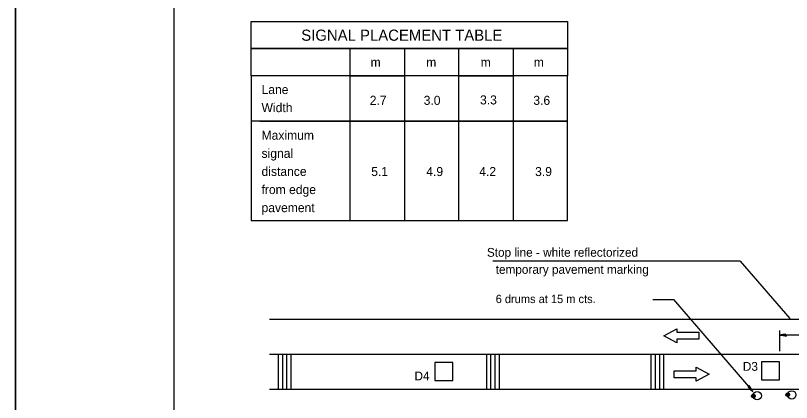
# Model space of a CAD drawing. Extents: x 52832 to 54215, y 64481 to 66497.
# Drawn here: x 52832.1 to 53027.8, y 64834.1 to 64931.7 of the extents above; entities that cross this region are included whole.
import ezdxf

# ---------------------------------------------------------------- set-up
doc = ezdxf.new("R2010")
doc.units = 0
for name, color, linetype in [('Alignment_EX_20 Baseline', 7, 'Continuous'), ('Design_EX_Roadway Dimensions', 7, 'Continuous'), ('Design_PR_EOP', 7, 'Continuous'), ('Level 48', 7, 'Continuous'), ('Sheets_50 Reference Boundary', 7, 'Continuous'), ('Sheets_General Details', 7, 'Continuous'), ('Sheets_Printer Plotting Border', 7, 'Continuous'), ('Stage_Construction Traffic Control', 7, 'Continuous')]:
    doc.layers.add(name, color=color, linetype=linetype)

msp = doc.modelspace()

# ---------------------------------------------------------------- linework, layer by layer
at = {"layer": 'Alignment_EX_20 Baseline'}
msp.add_line((52896.15, 64846.27), (53087.29, 64846.27), dxfattribs=at)
at = {"layer": 'Design_EX_Roadway Dimensions'}
for p, q in [((53014.86, 64869.76), (52952.52, 64869.76)), ((53014.86, 64869.76), (53027.39, 64855.25)), ((52992.82, 64860.1), (52998.01, 64860.1)), ((52998.01, 64860.1), (53018.03, 64836.9)), ((53024.73, 64852.26), (53024.73, 64847.04)), ((53037.09, 64851.1), (53024.73, 64851.1))]:
    msp.add_line(p, q, dxfattribs=at)
for points in [[(53026.35, 64851.07), (53026.3, 64851.32), (53025.61, 64851.21), (53024.73, 64851.1), (53025.67, 64850.97), (53026.5, 64850.82), (53026.35, 64851.07), (53026.28, 64851.23), (53025.32, 64851.1), (53026.37, 64850.91), (53026.21, 64851.12), (53025.78, 64851.09), (53026.2, 64851.03)], [(53016.99, 64838.14), (53016.85, 64837.94), (53017.37, 64837.49), (53018.03, 64836.9), (53017.51, 64837.69), (53017.09, 64838.41), (53016.99, 64838.14), (53016.92, 64837.98), (53017.65, 64837.35), (53017.1, 64838.26), (53017.05, 64838.01), (53017.36, 64837.69), (53017.13, 64838.05)]]:
    msp.add_lwpolyline(points, dxfattribs=at)
at = {"layer": 'Design_PR_EOP'}
for p, q in [((52896.15, 64855.1), (53409.06, 64855.1)), ((52896.15, 64837.45), (53409.06, 64837.45))]:
    msp.add_line(p, q, dxfattribs=at)
at = {"layer": 'Level 48'}
msp.add_lwpolyline([(52832.14, 65057.61), (53512.14, 65057.61), (53512.14, 64617.61), (52832.14, 64617.61)], close=True, dxfattribs=at)
at = {"layer": 'Sheets_50 Reference Boundary'}
msp.add_lwpolyline([(52872.14, 65047.61), (53502.14, 65047.61), (53502.14, 64647.61), (52872.14, 64647.61)], close=True, dxfattribs=at)
at = {"layer": 'Sheets_General Details'}
for p, q in [((52832.14, 65057.61), (52832.14, 64617.61)), ((52916.52, 64905.06), (52916.52, 64923.31)), ((52930.21, 64923.31), (52930.21, 64905.06)), ((52943.9, 64905.06), (52943.9, 64923.31)), ((52957.59, 64923.31), (52957.59, 64905.06)), ((52971.28, 64916.47), (52891.54, 64916.47)), ((52891.54, 64916.47), (52891.54, 64905.06)), ((52916.52, 64916.47), (52930.21, 64916.47)), ((52943.9, 64916.47), (52957.59, 64916.47)), ((52971.28, 64905.06), (52971.28, 64916.47)), ((52971.28, 64905.06), (52971.28, 64916.47)), ((52971.28, 64905.06), (52891.54, 64905.06)), ((52891.54, 64905.06), (52891.54, 64879.97)), ((52893.71, 64905.06), (52971.28, 64905.06)), ((52893.71, 64905.06), (52916.52, 64905.06)), ((52916.52, 64879.97), (52916.52, 64905.06)), ((52916.52, 64905.06), (52930.21, 64905.06)), ((52930.21, 64905.06), (52930.21, 64879.97)), ((52930.21, 64905.06), (52943.9, 64905.06)), ((52943.9, 64879.97), (52943.9, 64905.06)), ((52943.9, 64905.06), (52957.59, 64905.06)), ((52957.59, 64905.06), (52957.59, 64879.97)), ((52957.59, 64905.06), (52971.28, 64905.06)), ((52971.28, 64879.97), (52971.28, 64905.06)), ((52971.28, 64879.97), (52971.28, 64905.06)), ((52891.54, 64879.97), (52971.28, 64879.97)), ((52893.71, 64879.97), (52916.52, 64879.97)), ((52930.21, 64879.97), (52943.9, 64879.97)), ((52957.59, 64879.97), (52971.28, 64879.97))]:
    msp.add_line(p, q, dxfattribs=at)
for points in [[(52872.14, 65047.61), (53502.14, 65047.61), (53502.14, 64627.61), (52872.14, 64627.61)], [(52891.54, 64923.31), (52891.54, 64930.16), (52971.28, 64930.16), (52971.28, 64923.31)], [(52891.54, 64916.47), (52891.54, 64923.31), (52971.28, 64923.31), (52971.28, 64916.47)]]:
    msp.add_lwpolyline(points, close=True, dxfattribs=at)
at = {"layer": 'Sheets_Printer Plotting Border'}
msp.add_lwpolyline([(52832.14, 64617.61), (53512.14, 64617.61), (53512.14, 65057.61), (52832.14, 65057.61)], close=True, dxfattribs=at)
at = {"layer": 'Stage_Construction Traffic Control'}
for p, q in [((52898.46, 64837.47), (52898.46, 64846.27)), ((52899.52, 64837.47), (52899.52, 64846.27)), ((52900.58, 64837.47), (52900.58, 64846.27)), ((52901.64, 64837.47), (52901.64, 64846.27)), ((52950.96, 64837.47), (52950.96, 64846.27)), ((52952.01, 64837.47), (52952.01, 64846.27)), ((52953.07, 64837.47), (52953.07, 64846.27)), ((52954.13, 64837.47), (52954.13, 64846.27)), ((52992.45, 64837.47), (52992.45, 64846.27)), ((52993.51, 64837.47), (52993.51, 64846.27)), ((52994.57, 64837.47), (52994.57, 64846.27)), ((52995.63, 64837.47), (52995.63, 64846.27))]:
    msp.add_line(p, q, dxfattribs=at)
for points in [[(53004.45, 64850.04), (52998.86, 64850.04), (52998.86, 64849.16), (52995.63, 64850.92), (52998.86, 64852.69), (52998.86, 64851.8), (53004.45, 64851.8)], [(53020.22, 64844.38), (53020.22, 64839.86), (53024.74, 64839.86), (53024.74, 64844.38)], [(52937.89, 64844.18), (52937.89, 64839.66), (52942.41, 64839.66), (52942.41, 64844.18)], [(52998.18, 64842.11), (53003.77, 64842.11), (53003.77, 64842.99), (53007, 64841.22), (53003.77, 64839.46), (53003.77, 64840.34), (52998.18, 64840.34)]]:
    msp.add_lwpolyline(points, close=True, dxfattribs=at)
for points in [[(53027.26, 64835.93), (53027.17, 64835.79), (53027, 64835.66), (53026.79, 64835.62), (53026.6, 64835.69), (53026.46, 64835.79), (53026.37, 64836.06), (53026.42, 64836.31), (53026.61, 64836.49), (53026.83, 64836.54), (53027.04, 64836.48), (53027.2, 64836.35), (53027.26, 64836.19), (53027.26, 64835.98), (53027.16, 64835.82), (53026.99, 64835.69), (53026.8, 64835.65), (53026.65, 64835.71), (53026.48, 64835.79), (53026.42, 64835.96), (53026.39, 64836.14), (53026.43, 64836.29), (53026.62, 64836.47), (53026.83, 64836.52), (53027.04, 64836.47), (53027.18, 64836.34), (53027.24, 64836.19), (53027.24, 64835.98), (53027.14, 64835.83), (53026.99, 64835.72), (53026.79, 64835.68), (53026.63, 64835.74), (53026.49, 64835.81), (53026.45, 64835.97), (53026.41, 64836.12), (53026.46, 64836.28), (53026.64, 64836.44), (53026.84, 64836.49), (53027.04, 64836.44), (53027.17, 64836.32), (53027.22, 64836.18), (53027.2, 64835.98), (53027.12, 64835.85), (53026.97, 64835.73), (53026.78, 64835.7), (53026.63, 64835.76), (53026.53, 64835.83), (53026.48, 64835.96), (53026.43, 64836.12), (53026.49, 64836.23), (53026.65, 64836.41), (53026.85, 64836.45), (53027.04, 64836.41), (53027.15, 64836.29), (53027.21, 64836.18), (53027.17, 64835.99), (53027.11, 64835.86), (53026.95, 64835.75), (53026.78, 64835.73), (53026.64, 64835.78), (53026.55, 64835.85), (53026.5, 64835.99), (53026.46, 64836.11), (53026.52, 64836.22), (53026.67, 64836.38), (53026.85, 64836.42), (53027.03, 64836.39), (53027.14, 64836.27), (53027.17, 64836.15), (53027.15, 64835.99), (53027.1, 64835.89), (53026.93, 64835.78), (53026.79, 64835.76), (53026.66, 64835.81), (53026.58, 64835.87), (53026.52, 64836), (53026.49, 64836.12), (53026.54, 64836.21), (53026.68, 64836.36), (53026.86, 64836.4), (53027.03, 64836.36), (53027.11, 64836.26), (53027.14, 64836.13), (53027.12, 64836.01), (53027.08, 64835.91), (53026.93, 64835.8), (53026.8, 64835.78), (53026.68, 64835.83), (53026.61, 64835.88), (53026.55, 64835.95), (53026.53, 64836), (53026.52, 64836.1), (53026.57, 64836.2), (53026.66, 64836.3), (53026.74, 64836.34), (53026.88, 64836.36), (53027, 64836.34), (53027.1, 64836.24), (53027.11, 64836.13), (53027.09, 64836), (53027.02, 64835.9)], [(53018.61, 64835.59), (53018.52, 64835.45), (53018.34, 64835.32), (53018.13, 64835.29), (53017.94, 64835.35), (53017.8, 64835.46), (53017.71, 64835.72), (53017.76, 64835.97), (53017.96, 64836.15), (53018.18, 64836.2), (53018.39, 64836.14), (53018.54, 64836.01), (53018.61, 64835.86), (53018.61, 64835.64), (53018.5, 64835.48), (53018.34, 64835.35), (53018.14, 64835.32), (53018, 64835.37), (53017.83, 64835.46), (53017.76, 64835.63), (53017.74, 64835.8), (53017.78, 64835.95), (53017.97, 64836.13), (53018.18, 64836.18), (53018.39, 64836.13), (53018.53, 64836), (53018.58, 64835.85), (53018.59, 64835.64), (53018.49, 64835.49), (53018.33, 64835.38), (53018.14, 64835.34), (53017.97, 64835.4), (53017.84, 64835.47), (53017.79, 64835.64), (53017.75, 64835.79), (53017.81, 64835.94), (53017.98, 64836.11), (53018.18, 64836.15), (53018.39, 64836.11), (53018.51, 64835.98), (53018.57, 64835.85), (53018.55, 64835.64), (53018.47, 64835.51), (53018.31, 64835.39), (53018.13, 64835.37), (53017.97, 64835.42), (53017.88, 64835.5), (53017.83, 64835.62), (53017.78, 64835.78), (53017.83, 64835.9), (53018, 64836.07), (53018.19, 64836.11), (53018.38, 64836.08), (53018.5, 64835.95), (53018.55, 64835.84), (53018.52, 64835.65), (53018.45, 64835.53), (53018.3, 64835.42), (53018.13, 64835.39), (53017.99, 64835.44), (53017.89, 64835.52), (53017.85, 64835.65), (53017.81, 64835.78), (53017.86, 64835.88), (53018.01, 64836.04), (53018.19, 64836.09), (53018.37, 64836.05), (53018.48, 64835.94), (53018.51, 64835.82), (53018.5, 64835.66), (53018.45, 64835.55), (53018.28, 64835.44), (53018.14, 64835.43), (53018, 64835.47), (53017.92, 64835.54), (53017.86, 64835.66), (53017.84, 64835.78), (53017.89, 64835.87), (53018.03, 64836.03), (53018.2, 64836.06), (53018.37, 64836.02), (53018.46, 64835.93), (53018.49, 64835.79), (53018.46, 64835.67), (53018.42, 64835.58), (53018.28, 64835.46), (53018.14, 64835.44), (53018.03, 64835.49), (53017.96, 64835.55), (53017.9, 64835.61), (53017.88, 64835.66), (53017.87, 64835.76), (53017.92, 64835.86), (53018, 64835.96), (53018.09, 64836.01), (53018.22, 64836.02), (53018.35, 64836.01), (53018.45, 64835.9), (53018.46, 64835.79), (53018.43, 64835.67), (53018.37, 64835.56)], [(53018.37, 64835.56), (53018.27, 64835.48), (53018.14, 64835.48), (53018.02, 64835.56), (53017.95, 64835.6), (53017.91, 64835.68), (53017.91, 64835.76), (53017.94, 64835.84), (53018.01, 64835.91), (53018.11, 64835.98), (53018.2, 64836), (53018.29, 64835.99), (53018.35, 64835.94), (53018.45, 64835.8), (53018.4, 64835.66), (53018.32, 64835.56), (53018.24, 64835.51), (53018.12, 64835.51), (53018.03, 64835.58), (53017.97, 64835.66), (53017.97, 64835.74), (53017.99, 64835.82), (53018.06, 64835.89), (53018.15, 64835.93), (53018.23, 64835.95), (53018.37, 64835.89), (53018.42, 64835.79), (53018.37, 64835.7), (53018.33, 64835.61), (53018.26, 64835.57), (53018.14, 64835.55), (53018.05, 64835.57), (53017.99, 64835.61), (53017.96, 64835.66), (53017.94, 64835.78), (53017.97, 64835.84), (53018.05, 64835.9), (53018.15, 64835.94), (53018.24, 64835.96), (53018.31, 64835.98), (53018.38, 64835.95), (53018.43, 64835.89), (53018.38, 64835.79), (53018.37, 64835.71), (53018.31, 64835.64), (53018.19, 64835.58), (53018.08, 64835.57), (53018.02, 64835.62), (53018.01, 64835.69), (53018.01, 64835.76), (53018.04, 64835.82), (53018.13, 64835.87), (53018.22, 64835.89), (53018.34, 64835.86), (53018.36, 64835.81), (53018.35, 64835.74), (53018.25, 64835.66), (53018.17, 64835.6), (53018.08, 64835.61), (53018.04, 64835.66), (53018.04, 64835.72), (53018.07, 64835.79), (53018.2, 64835.86), (53018.33, 64835.83), (53018.33, 64835.76), (53018.24, 64835.69), (53018.14, 64835.63), (53018.08, 64835.66), (53018.08, 64835.73), (53018.19, 64835.79), (53018.28, 64835.8), (53018.16, 64835.68), (53018.14, 64835.72), (53018.1, 64835.78), (53018.22, 64835.82), (53018.3, 64835.77), (53018.23, 64835.72)], [(53027.02, 64835.9), (53026.92, 64835.82), (53026.79, 64835.81), (53026.67, 64835.89), (53026.6, 64835.94), (53026.56, 64836.01), (53026.57, 64836.1), (53026.59, 64836.18), (53026.66, 64836.25), (53026.76, 64836.32), (53026.85, 64836.33), (53026.94, 64836.33), (53027.01, 64836.28), (53027.1, 64836.14), (53027.05, 64836), (53026.97, 64835.89), (53026.89, 64835.85), (53026.78, 64835.85), (53026.68, 64835.92), (53026.62, 64836), (53026.62, 64836.08), (53026.64, 64836.16), (53026.71, 64836.22), (53026.8, 64836.27), (53026.88, 64836.28), (53027.03, 64836.22), (53027.08, 64836.13), (53027.03, 64836.03), (53026.98, 64835.95), (53026.91, 64835.91), (53026.79, 64835.89), (53026.71, 64835.91), (53026.64, 64835.95), (53026.61, 64835.99), (53026.6, 64836.12), (53026.63, 64836.18), (53026.7, 64836.24), (53026.8, 64836.28), (53026.9, 64836.3), (53026.97, 64836.32), (53027.03, 64836.29), (53027.09, 64836.23), (53027.03, 64836.13), (53027.02, 64836.04), (53026.96, 64835.97), (53026.84, 64835.92), (53026.74, 64835.91), (53026.68, 64835.96), (53026.66, 64836.02), (53026.67, 64836.1), (53026.7, 64836.16), (53026.79, 64836.21), (53026.87, 64836.23), (53026.99, 64836.2), (53027.01, 64836.15), (53027, 64836.08), (53026.9, 64836), (53026.82, 64835.93), (53026.74, 64835.94), (53026.7, 64836), (53026.69, 64836.06), (53026.72, 64836.12), (53026.86, 64836.19), (53026.98, 64836.16), (53026.98, 64836.1), (53026.9, 64836.03), (53026.8, 64835.97), (53026.73, 64836), (53026.74, 64836.07), (53026.85, 64836.13), (53026.93, 64836.13), (53026.82, 64836.02), (53026.79, 64836.06), (53026.76, 64836.12), (53026.88, 64836.15), (53026.96, 64836.11), (53026.89, 64836.05)]]:
    msp.add_lwpolyline(points, dxfattribs=at)
for centre in [(53019.14, 64835.83), (53027.86, 64836.02)]:
    msp.add_circle(centre, 1.06, dxfattribs=at)

# ---------------------------------------------------------------- texts
at = {"layer": 'Design_EX_Roadway Dimensions'}
for s, height, p in [('Stop line - white reflectorized', 2.2197, (52950.99, 64870.85)), ('temporary pavement marking', 2.2197, (52953.21, 64866.55)), ('6 drums at 15 m cts.', 2.081, (52953.21, 64859.17))]:
    msp.add_text(s, height=height, dxfattribs=at).set_placement(p)
at = {"layer": 'Sheets_General Details'}
for s, height, p in [('SIGNAL PLACEMENT TABLE', 2.8079, (52904.19, 64925.3)), ('m', 2.28, (52921.67, 64918.75)), ('m', 2.28, (52935.7, 64918.75)), ('m', 2.28, (52949.42, 64918.75)), ('m', 2.28, (52962.83, 64918.75)), ('Lane', 2.281, (52894.17, 64911.86)), ('2.7', 2.281, (52921.45, 64909.14)), ('3.0', 2.281, (52935.05, 64909.14)), ('3.3', 2.281, (52949.26, 64909.25)), ('3.6', 2.281, (52962.7, 64909.14)), ('Width', 2.281, (52894.17, 64907.3)), ('Maximum', 2.281, (52894.17, 64900.34)), ('signal', 2.281, (52894.17, 64895.78)), ('distance', 2.281, (52894.17, 64891.22)), ('5.1', 2.281, (52921.83, 64891.19)), ('4.9', 2.281, (52935.71, 64891.19)), ('4.2', 2.281, (52949.06, 64891.19)), ('3.9', 2.281, (52963.15, 64891.19)), ('from edge', 2.281, (52894.17, 64886.65)), ('pavement', 2.281, (52894.17, 64882.09))]:
    msp.add_text(s, height=height, dxfattribs=at).set_placement(p)
at = {"layer": 'Stage_Construction Traffic Control'}
for s, p in [('D3', (53015.53, 64842.1)), ('D4', (52932.73, 64839.69))]:
    msp.add_text(s, height=2.22, dxfattribs=at).set_placement(p)

doc.saveas('drawing.dxf')
